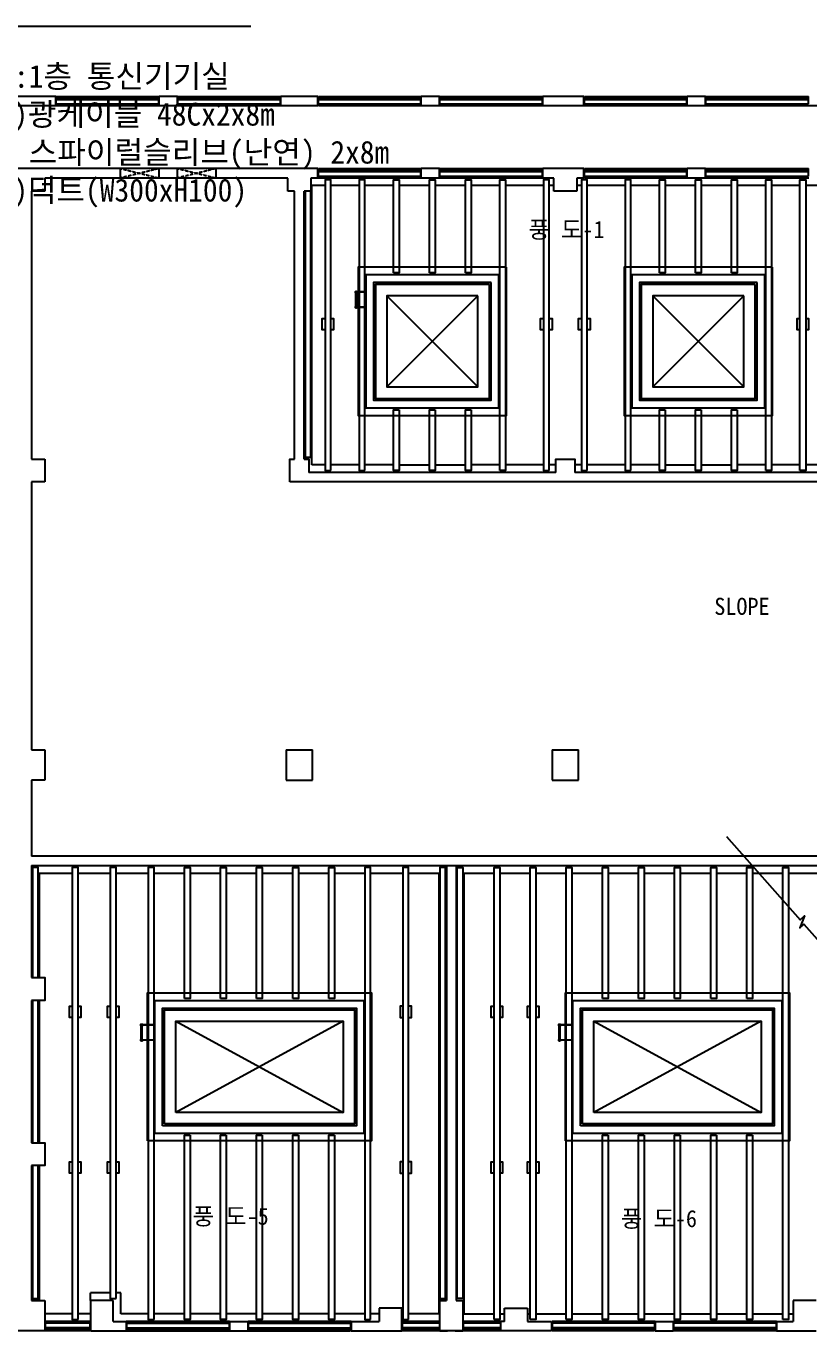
# Model space of a CAD drawing. Header units: millimetres. Extents: x 441907 to 561307, y -193154 to -97320.
# Drawn here: x 478113 to 498714, y -175308 to -140958 of the extents above; entities that cross this region are included whole.
import ezdxf
from ezdxf.enums import TextEntityAlignment as Align

# ---------------------------------------------------------------- set-up
doc = ezdxf.new("R2010")
doc.units = ezdxf.units.MM
doc.linetypes.add('HID', pattern=[2.3, 1.5, -0.8])
for name, color, linetype in [('TZ-BASE', 253, 'Continuous'), ('TZ-LEAL', 1, 'Continuous'), ('TZ-TEX2', 3, 'Continuous')]:
    doc.layers.add(name, color=color, linetype=linetype)
doc.styles.get("Standard").update_dxf_attribs({"font": 'GulimChe.ttf'})
doc.dimstyles.new('D150', dxfattribs={"dimscale": 150, "dimtxt": 3, "dimasz": 2.5, "dimexe": 0.5, "dimexo": 0.5, "dimgap": 0.5, "dimtad": 1, "dimdec": 0, "dimzin": 1, "dimdsep": 46, "dimlunit": 6, "dimtxsty": 'Standard', "dimcen": 1, "dimclrd": 1, "dimclre": 1, "dimclrt": 3, "dimadec": 0, "dimazin": 0, "dimtfac": 1, "dimtdec": 0, "dimtix": 1, "dimtmove": 2, "dimatfit": 3, "dimfxl": 0, "dimtvp": 2, "dimlwd": -1, "dimlwe": -1, "dimarcsym": 0})

msp = doc.modelspace()

# ---------------------------------------------------------------- linework, layer by layer
at = {"layer": 'TZ-BASE'}
for p, q in [((478894.2, -142808.2), (475004.2, -142808.2)), ((478894.2, -143058.2), (478894.2, -142808.2)), ((478904.2, -142808.2, 0.3), (481604.2, -142808.2, 0.3)), ((478904.2, -143008.2, 0.3), (478904.2, -142808.2, 0.3)), ((478904.2, -142888.2, 0.3), (481604.2, -142888.2, 0.3)), ((478954.2, -142888.2, 0.3), (478954.2, -142808.2, 0.3)), ((478954.2, -142826.2, 0.3), (481554.2, -142826.2, 0.3)), ((478954.2, -142831.2, 0.3), (481554.2, -142831.2, 0.3)), ((478954.2, -142869.2, 0.3), (481554.2, -142869.2, 0.3)), ((481554.2, -142888.2, 0.3), (481554.2, -142808.2, 0.3)), ((481604.2, -143008.2, 0.3), (481604.2, -142808.2, 0.3)), ((482094.2, -142808.2), (481614.2, -142808.2)), ((481614.2, -143058.2), (481614.2, -142808.2)), ((482094.2, -143058.2), (482094.2, -142808.2)), ((482104.2, -142808.2, 0.3), (484804.2, -142808.2, 0.3)), ((482104.2, -143008.2, 0.3), (482104.2, -142808.2, 0.3)), ((482104.2, -142888.2, 0.3), (484804.2, -142888.2, 0.3)), ((482154.2, -142888.2, 0.3), (482154.2, -142808.2, 0.3)), ((482154.2, -142826.2, 0.3), (484754.2, -142826.2, 0.3)), ((482154.2, -142831.2, 0.3), (484754.2, -142831.2, 0.3)), ((482154.2, -142869.2, 0.3), (484754.2, -142869.2, 0.3)), ((484754.2, -142888.2, 0.3), (484754.2, -142808.2, 0.3)), ((484804.2, -143008.2, 0.3), (484804.2, -142808.2, 0.3)), ((485794.2, -142808.2), (484814.2, -142808.2)), ((484814.2, -143058.2), (484814.2, -142808.2)), ((485794.2, -143058.2), (485794.2, -142808.2)), ((485804.2, -142808.2, 0.3), (488504.2, -142808.2, 0.3)), ((485804.2, -143008.2, 0.3), (485804.2, -142808.2, 0.3)), ((485804.2, -142888.2, 0.3), (488504.2, -142888.2, 0.3)), ((485854.2, -142888.2, 0.3), (485854.2, -142808.2, 0.3)), ((485854.2, -142826.2, 0.3), (488454.2, -142826.2, 0.3)), ((485854.2, -142831.2, 0.3), (488454.2, -142831.2, 0.3)), ((485854.2, -142869.2, 0.3), (488454.2, -142869.2, 0.3)), ((488454.2, -142888.2, 0.3), (488454.2, -142808.2, 0.3)), ((488504.2, -143008.2, 0.3), (488504.2, -142808.2, 0.3)), ((488994.2, -142808.2), (488514.2, -142808.2)), ((488514.2, -143058.2), (488514.2, -142808.2)), ((488994.2, -143058.2), (488994.2, -142808.2)), ((489004.2, -142808.2, 0.3), (491704.2, -142808.2, 0.3)), ((489004.2, -143008.2, 0.3), (489004.2, -142808.2, 0.3)), ((489004.2, -142888.2, 0.3), (491704.2, -142888.2, 0.3)), ((489054.2, -142888.2, 0.3), (489054.2, -142808.2, 0.3)), ((489054.2, -142826.2, 0.3), (491654.2, -142826.2, 0.3)), ((489054.2, -142831.2, 0.3), (491654.2, -142831.2, 0.3)), ((489054.2, -142869.2, 0.3), (491654.2, -142869.2, 0.3)), ((491654.2, -142888.2, 0.3), (491654.2, -142808.2, 0.3)), ((491704.2, -143008.2, 0.3), (491704.2, -142808.2, 0.3)), ((492794.2, -142808.2), (491714.2, -142808.2)), ((491714.2, -143058.2), (491714.2, -142808.2)), ((492794.2, -142808.2), (492004.2, -142808.2)), ((492794.2, -143058.2), (492794.2, -142808.2)), ((492804.2, -142808.2, 0.3), (495504.2, -142808.2, 0.3)), ((492804.2, -143008.2, 0.3), (492804.2, -142808.2, 0.3)), ((492804.2, -142888.2, 0.3), (495504.2, -142888.2, 0.3)), ((492854.2, -142888.2, 0.3), (492854.2, -142808.2, 0.3)), ((492854.2, -142826.2, 0.3), (495454.2, -142826.2, 0.3)), ((492854.2, -142831.2, 0.3), (495454.2, -142831.2, 0.3)), ((492854.2, -142869.2, 0.3), (495454.2, -142869.2, 0.3)), ((495454.2, -142888.2, 0.3), (495454.2, -142808.2, 0.3)), ((495504.2, -143008.2, 0.3), (495504.2, -142808.2, 0.3)), ((495994.2, -142808.2), (495514.2, -142808.2)), ((495514.2, -143058.2), (495514.2, -142808.2)), ((495994.2, -143058.2), (495994.2, -142808.2)), ((496004.2, -142808.2, 0.3), (498704.2, -142808.2, 0.3)), ((496004.2, -143008.2, 0.3), (496004.2, -142808.2, 0.3)), ((496004.2, -142888.2, 0.3), (498704.2, -142888.2, 0.3)), ((496054.2, -142888.2, 0.3), (496054.2, -142808.2, 0.3)), ((496054.2, -142826.2, 0.3), (498654.2, -142826.2, 0.3)), ((496054.2, -142831.2, 0.3), (498654.2, -142831.2, 0.3)), ((496054.2, -142869.2, 0.3), (498654.2, -142869.2, 0.3)), ((498654.2, -142888.2, 0.3), (498654.2, -142808.2, 0.3)), ((498704.2, -143008.2, 0.3), (498704.2, -142808.2, 0.3)), ((478894.2, -143058.2), (475254.2, -143058.2)), ((481614.2, -143058.2), (478894.2, -143058.2)), ((478904.2, -143008.2, 0.3), (481604.2, -143008.2, 0.3)), ((482094.2, -143058.2), (481614.2, -143058.2)), ((484814.2, -143058.2), (482094.2, -143058.2)), ((482104.2, -143008.2, 0.3), (484804.2, -143008.2, 0.3)), ((485304.2, -143058.2), (484814.2, -143058.2)), ((485794.2, -143058.2), (485304.2, -143058.2)), ((485804.2, -143008.2, 0.3), (488504.2, -143008.2, 0.3)), ((488514.2, -143058.2), (485804.2, -143058.2, 0.3)), ((488994.2, -143058.2), (488514.2, -143058.2)), ((491714.2, -143058.2), (488994.2, -143058.2)), ((489004.2, -143008.2, 0.3), (491704.2, -143008.2, 0.3)), ((492794.2, -143058.2), (491714.2, -143058.2)), ((495514.2, -143058.2), (492794.2, -143058.2)), ((492804.2, -143008.2, 0.3), (495504.2, -143008.2, 0.3)), ((495994.2, -143058.2), (495514.2, -143058.2)), ((498714.2, -143058.2), (495994.2, -143058.2)), ((496004.2, -143008.2, 0.3), (498704.2, -143008.2, 0.3)), ((499304.2, -143058.2), (498714.2, -143058.2)), ((478304.2, -144708.2), (475254.2, -144708.2)), ((480594.2, -144708.2), (478304.2, -144708.2)), ((480594.2, -144958.2), (480594.2, -144708.2)), ((480594.2, -144958.2), (480594.2, -144708.2)), ((481614.2, -144708.2), (480594.2, -144708.2)), ((482094.2, -144708.2), (481614.2, -144708.2)), ((481614.2, -144958.2), (481614.2, -144708.2)), ((482094.2, -144708.2), (481614.2, -144708.2)), ((481614.2, -144958.2), (481614.2, -144708.2)), ((482094.2, -144958.2), (482094.2, -144708.2)), ((482094.2, -144958.2), (482094.2, -144708.2)), ((483114.2, -144708.2), (482094.2, -144708.2)), ((485304.2, -144708.2), (483114.2, -144708.2)), ((483114.2, -144958.2), (483114.2, -144708.2)), ((483114.2, -144958.2), (483114.2, -144708.2)), ((485794.2, -144708.2), (485304.2, -144708.2)), ((485794.2, -144958.2), (485794.2, -144708.2)), ((485804.2, -144708.2, 0.3), (488504.2, -144708.2, 0.3)), ((485804.2, -144908.2, 0.3), (485804.2, -144708.2, 0.3)), ((485804.2, -144788.2, 0.3), (488504.2, -144788.2, 0.3)), ((485804.2, -144908.2, 0.3), (488504.2, -144908.2, 0.3)), ((485854.2, -144788.2, 0.3), (485854.2, -144708.2, 0.3)), ((485854.2, -144726.2, 0.3), (488454.2, -144726.2, 0.3)), ((485854.2, -144731.2, 0.3), (488454.2, -144731.2, 0.3)), ((485854.2, -144769.2, 0.3), (488454.2, -144769.2, 0.3)), ((488454.2, -144788.2, 0.3), (488454.2, -144708.2, 0.3)), ((488504.2, -144908.2, 0.3), (488504.2, -144708.2, 0.3)), ((488994.2, -144708.2), (488514.2, -144708.2)), ((488514.2, -144958.2), (488514.2, -144708.2)), ((488994.2, -144958.2), (488994.2, -144708.2)), ((489004.2, -144708.2, 0.3), (491704.2, -144708.2, 0.3)), ((489004.2, -144908.2, 0.3), (489004.2, -144708.2, 0.3)), ((489004.2, -144788.2, 0.3), (491704.2, -144788.2, 0.3)), ((489004.2, -144908.2, 0.3), (491704.2, -144908.2, 0.3)), ((489054.2, -144788.2, 0.3), (489054.2, -144708.2, 0.3)), ((489054.2, -144726.2, 0.3), (491654.2, -144726.2, 0.3)), ((489054.2, -144731.2, 0.3), (491654.2, -144731.2, 0.3)), ((489054.2, -144769.2, 0.3), (491654.2, -144769.2, 0.3)), ((491654.2, -144788.2, 0.3), (491654.2, -144708.2, 0.3)), ((491704.2, -144908.2, 0.3), (491704.2, -144708.2, 0.3)), ((491714.2, -144958.2), (491714.2, -144708.2)), ((492794.2, -144708.2), (491714.2, -144708.2)), ((492794.2, -144958.2), (492794.2, -144708.2)), ((492804.2, -144708.2, 0.3), (495504.2, -144708.2, 0.3)), ((492804.2, -144908.2, 0.3), (492804.2, -144708.2, 0.3)), ((492804.2, -144788.2, 0.3), (495504.2, -144788.2, 0.3)), ((492804.2, -144908.2, 0.3), (495504.2, -144908.2, 0.3)), ((492854.2, -144788.2, 0.3), (492854.2, -144708.2, 0.3)), ((492854.2, -144726.2, 0.3), (495454.2, -144726.2, 0.3)), ((492854.2, -144731.2, 0.3), (495454.2, -144731.2, 0.3)), ((492854.2, -144769.2, 0.3), (495454.2, -144769.2, 0.3)), ((495454.2, -144788.2, 0.3), (495454.2, -144708.2, 0.3)), ((495504.2, -144908.2, 0.3), (495504.2, -144708.2, 0.3)), ((495994.2, -144708.2), (495514.2, -144708.2)), ((495514.2, -144958.2), (495514.2, -144708.2)), ((495994.2, -144958.2), (495994.2, -144708.2)), ((496004.2, -144708.2, 0.3), (498704.2, -144708.2, 0.3)), ((496004.2, -144908.2, 0.3), (496004.2, -144708.2, 0.3)), ((496004.2, -144788.2, 0.3), (498704.2, -144788.2, 0.3)), ((496004.2, -144908.2, 0.3), (498704.2, -144908.2, 0.3)), ((496054.2, -144788.2, 0.3), (496054.2, -144708.2, 0.3)), ((496054.2, -144726.2, 0.3), (498654.2, -144726.2, 0.3)), ((496054.2, -144731.2, 0.3), (498654.2, -144731.2, 0.3)), ((496054.2, -144769.2, 0.3), (498654.2, -144769.2, 0.3)), ((498654.2, -144788.2, 0.3), (498654.2, -144708.2, 0.3)), ((498704.2, -144908.2, 0.3), (498704.2, -144708.2, 0.3)), ((480594.2, -144958.2), (478604.2, -144958.2)), ((478604.2, -144958.2), (478604.2, -145308.2)), ((481614.2, -144958.2), (480594.2, -144958.2)), ((482094.2, -144958.2), (481614.2, -144958.2)), ((482094.2, -144958.2), (481614.2, -144958.2)), ((483114.2, -144958.2), (482094.2, -144958.2)), ((485004.2, -144958.2), (483114.2, -144958.2)), ((485004.2, -145308.2), (485004.2, -144958.2)), ((485794.2, -144958.2), (485604.2, -144958.2)), ((485604.2, -144958.2), (485604.2, -145308.2)), ((485979.2, -145158.2), (485629.2, -145158.2)), ((485629.2, -152508.2), (485629.2, -145158.2)), ((488514.2, -144958.2), (485794.2, -144958.2)), ((486879.2, -145158.2), (486129.2, -145158.2)), ((487779.2, -145158.2), (487029.2, -145158.2)), ((488729.2, -145158.2), (487929.2, -145158.2)), ((488994.2, -144958.2), (488514.2, -144958.2)), ((489679.2, -145158.2), (488879.2, -145158.2)), ((491714.2, -144958.2), (488994.2, -144958.2)), ((490579.2, -145158.2), (489829.2, -145158.2)), ((491729.2, -145158.2), (490729.2, -145158.2)), ((492004.2, -144958.2), (491714.2, -144958.2)), ((492004.2, -145158.2), (491879.2, -145158.2)), ((492004.2, -145308.2), (492004.2, -144958.2)), ((492794.2, -144958.2), (492604.2, -144958.2)), ((492604.2, -144958.2), (492604.2, -145308.2)), ((492729.2, -145158.2), (492604.2, -145158.2)), ((495514.2, -144958.2), (492804.2, -144958.2, 0.3)), ((493879.2, -145158.2), (492879.2, -145158.2)), ((494779.2, -145158.2), (494029.2, -145158.2)), ((495729.2, -145158.2), (494929.2, -145158.2)), ((495994.2, -144958.2), (495514.2, -144958.2)), ((496679.2, -145158.2), (495879.2, -145158.2)), ((498714.2, -144958.2), (495994.2, -144958.2)), ((497579.2, -145158.2), (496829.2, -145158.2)), ((498479.2, -145158.2), (497729.2, -145158.2)), ((498979.2, -145158.2), (498629.2, -145158.2)), ((478254.2, -145308.2), (478254.2, -152358.2)), ((478604.2, -145308.2), (478254.2, -145308.2)), ((485179.2, -145308.2), (485004.2, -145308.2)), ((485179.2, -152358.2), (485179.2, -145308.2)), ((485429.2, -152358.2), (485429.2, -145308.2)), ((485604.2, -145308.2), (485429.2, -145308.2)), ((492604.2, -145308.2), (492004.2, -145308.2)), ((486790.7, -148339.5), (486790.7, -147982.8)), ((486815.7, -148339.5), (486815.7, -147982.8)), ((487053.2, -147958.2), (486828, -147958.2)), ((487053.2, -147964.2), (486828, -147964.2)), ((487053.2, -148358.2), (486828, -148358.2)), ((487053.2, -148364.2), (486828, -148364.2)), ((487604.2, -150458.2), (490004.2, -148058.2)), ((490004.2, -150458.2), (487604.2, -148058.2)), ((494604.2, -150458.2), (497004.2, -148058.2)), ((497004.2, -150458.2), (494604.2, -148058.2)), ((478254.2, -152358.2), (478604.2, -152358.2)), ((478604.2, -152358.2), (478604.2, -152958.2)), ((485979.2, -152508.2), (485629.2, -152508.2)), ((486879.2, -152508.2), (486129.2, -152508.2)), ((487779.2, -152508.2), (487029.2, -152508.2)), ((487929.2, -152508.2), (488729.2, -152508.2)), ((488879.2, -152508.2), (489679.2, -152508.2)), ((490579.2, -152508.2), (489829.2, -152508.2)), ((491729.2, -152508.2), (490729.2, -152508.2)), ((492054.2, -152508.2), (491879.2, -152508.2)), ((492729.2, -152508.2), (492554.2, -152508.2)), ((493879.2, -152508.2), (492879.2, -152508.2)), ((494779.2, -152508.2), (494029.2, -152508.2)), ((494929.2, -152508.2), (495729.2, -152508.2)), ((495879.2, -152508.2), (496679.2, -152508.2)), ((497579.2, -152508.2), (496829.2, -152508.2)), ((498479.2, -152508.2), (497729.2, -152508.2)), ((498979.2, -152508.2), (498629.2, -152508.2)), ((492054.2, -152708.2), (485554.2, -152708.2)), ((499054.2, -152708.2), (492554.2, -152708.2)), ((478254.2, -152958.2), (478254.2, -160008.2)), ((478604.2, -152958.2), (478254.2, -152958.2)), ((534354.2, -152958.2), (485054.2, -152958.2)), ((478254.2, -160008.2), (478604.2, -160008.2)), ((478604.2, -160008.2), (478604.2, -160808.2)), ((484954.2, -160008.2), (484954.2, -160808.2)), ((484954.2, -160008.2), (485654.2, -160008.2)), ((485654.2, -160808.2), (485654.2, -160008.2)), ((491954.2, -160008.2), (491954.2, -160808.2)), ((491954.2, -160008.2), (492654.2, -160008.2)), ((492654.2, -160808.2), (492654.2, -160008.2)), ((478254.2, -160808.2), (478254.2, -162808.2)), ((478604.2, -160808.2), (478254.2, -160808.2)), ((484954.2, -160808.2), (485654.2, -160808.2)), ((491954.2, -160808.2), (492654.2, -160808.2)), ((500004.2, -162808.2), (478254.2, -162808.2)), ((478254.2, -163058.2), (500004.2, -163058.2)), ((478254.2, -163058.2), (478254.2, -166008.2)), ((489179.2, -163058.2), (489179.2, -174508.2)), ((489429.2, -163058.2), (489429.2, -174508.2)), ((478454.2, -163258.2), (479329.2, -163258.2)), ((478454.2, -163258.2), (478454.2, -166008.2)), ((479479.2, -163258.2), (480329.2, -163258.2)), ((480479.2, -163258.2), (481329.2, -163258.2)), ((481479.2, -163258.2), (482279.2, -163258.2)), ((482429.2, -163258.2), (483229.2, -163258.2)), ((483379.2, -163258.2), (484179.2, -163258.2)), ((484329.2, -163258.2), (485129.2, -163258.2)), ((485279.2, -163258.2), (486079.2, -163258.2)), ((486229.2, -163258.2), (487029.2, -163258.2)), ((487179.2, -163258.2), (488029.2, -163258.2)), ((488179.2, -163258.2), (488979.2, -163258.2)), ((488979.2, -163258.2), (488979.2, -174858.2)), ((489629.2, -163258.2), (490429.2, -163258.2)), ((489629.2, -163258.2), (489629.2, -174858.2)), ((490579.2, -163258.2), (491379.2, -163258.2)), ((491529.2, -163258.2), (492329.2, -163258.2)), ((492479.2, -163258.2), (493279.2, -163258.2)), ((493429.2, -163258.2), (494229.2, -163258.2)), ((494379.2, -163258.2), (495179.2, -163258.2)), ((495329.2, -163258.2), (496129.2, -163258.2)), ((496279.2, -163258.2), (497079.2, -163258.2)), ((497229.2, -163258.2), (498029.2, -163258.2)), ((498179.2, -163258.2), (498929.2, -163258.2)), ((478254.2, -166608.2), (478254.2, -170358.2)), ((478429.2, -166608.2), (478279.2, -166608.2)), ((478454.2, -166608.2), (478454.2, -170358.2)), ((481141.7, -167633.5), (481141.7, -167276.8)), ((481166.7, -167633.5), (481166.7, -167276.8)), ((481304.2, -167252.2), (481179, -167252.2)), ((481304.2, -167258.2), (481179, -167258.2)), ((481504.2, -167252.2), (481304.2, -167252.2)), ((481504.2, -167258.2), (481304.2, -167258.2)), ((482054.2, -167158.2), (486454.2, -169558.2)), ((486454.2, -167158.2), (482054.2, -169558.2)), ((492141.7, -167633.5), (492141.7, -167276.8)), ((492166.7, -167633.5), (492166.7, -167276.8)), ((492304.2, -167252.2), (492179, -167252.2)), ((492304.2, -167258.2), (492179, -167258.2)), ((492504.2, -167252.2), (492304.2, -167252.2)), ((492504.2, -167258.2), (492304.2, -167258.2)), ((493054.2, -167158.2), (497454.2, -169558.2)), ((497454.2, -167158.2), (493054.2, -169558.2)), ((481304.2, -167652.2), (481179, -167652.2)), ((481304.2, -167658.2), (481179, -167658.2)), ((481504.2, -167652.2), (481304.2, -167652.2)), ((481504.2, -167658.2), (481304.2, -167658.2)), ((492304.2, -167652.2), (492179, -167652.2)), ((492304.2, -167658.2), (492179, -167658.2)), ((492504.2, -167652.2), (492304.2, -167652.2)), ((492504.2, -167658.2), (492304.2, -167658.2)), ((478254.2, -170958.2), (478254.2, -174508.2)), ((478454.2, -170958.2), (478454.2, -174508.2)), ((480329.2, -174308.2), (479804.2, -174308.2)), ((479804.2, -174508.2), (479804.2, -174308.2)), ((480604.2, -174308.2), (480479.2, -174308.2)), ((480604.2, -174858.2), (480604.2, -174308.2)), ((478254.2, -174508.2), (478604.2, -174508.2)), ((478604.2, -174508.2), (478604.2, -175308.2)), ((480404.2, -174508.2), (479804.2, -174508.2)), ((479804.2, -174508.2), (479804.2, -175308.2)), ((480404.2, -175058.2), (480404.2, -174508.2)), ((488004.2, -174708.2), (487404.2, -174708.2)), ((487404.2, -174708.2), (487404.2, -175058.2)), ((488004.2, -175308.2), (488004.2, -174708.2)), ((489004.2, -175308.2), (489004.2, -174508.2)), ((489004.2, -174508.2), (489179.2, -174508.2)), ((489429.2, -174508.2), (489604.2, -174508.2)), ((489604.2, -174508.2), (489604.2, -175308.2)), ((490704.2, -175058.2), (490704.2, -174708.2)), ((490704.2, -174708.2), (491304.2, -174708.2)), ((491304.2, -174708.2), (491304.2, -175058.2)), ((498904.2, -174508.2), (498304.2, -174508.2)), ((498304.2, -174508.2), (498304.2, -175058.2)), ((479329.2, -174858.2), (478604.2, -174858.2)), ((479804.2, -175058.2), (478614.2, -175058.2)), ((479794.2, -175108.2), (478614.2, -175108.2)), ((478614.2, -175108.2), (478614.2, -175308.2)), ((479804.2, -174858.2), (479479.2, -174858.2)), ((479794.2, -175108.2), (479794.2, -175308.2)), ((479804.2, -175058.2), (479804.2, -175308.2)), ((480404.2, -175058.2), (480744.2, -175058.2)), ((481329.2, -174858.2), (480604.2, -174858.2)), ((480744.2, -175058.2), (480744.2, -175308.2)), ((483464.2, -175058.2), (480744.2, -175058.2)), ((480754.2, -175108.2, 0.3), (483454.2, -175108.2, 0.3)), ((480754.2, -175108.2, 0.3), (480754.2, -175308.2, 0.3)), ((482279.2, -174858.2), (481479.2, -174858.2)), ((483229.2, -174858.2), (482429.2, -174858.2)), ((484179.2, -174858.2), (483379.2, -174858.2)), ((483454.2, -175108.2, 0.3), (483454.2, -175308.2, 0.3)), ((483464.2, -175058.2), (483944.2, -175058.2)), ((483464.2, -175058.2), (483464.2, -175308.2)), ((483944.2, -175058.2), (483944.2, -175308.2)), ((486664.2, -175058.2), (483954.2, -175058.2, 0.3)), ((483954.2, -175108.2, 0.3), (486654.2, -175108.2, 0.3)), ((483954.2, -175108.2, 0.3), (483954.2, -175308.2, 0.3)), ((485129.2, -174858.2), (484329.2, -174858.2)), ((486079.2, -174858.2), (485279.2, -174858.2)), ((487029.2, -174858.2), (486229.2, -174858.2)), ((486654.2, -175108.2, 0.3), (486654.2, -175308.2, 0.3)), ((486664.2, -175058.2), (487404.2, -175058.2)), ((486664.2, -175058.2), (486664.2, -175308.2)), ((487404.2, -174858.2), (487179.2, -174858.2)), ((488029.2, -174858.2), (488004.2, -174858.2)), ((488994.2, -175058.2), (488014.2, -175058.2)), ((488014.2, -175058.2), (488014.2, -175308.2)), ((488994.2, -175108.2), (488014.2, -175108.2)), ((488979.2, -174858.2), (488179.2, -174858.2)), ((488994.2, -175058.2), (488994.2, -175308.2)), ((489614.2, -175058.2), (489614.2, -175308.2)), ((490594.2, -175058.2), (489614.2, -175058.2)), ((490594.2, -175108.2), (489614.2, -175108.2)), ((489629.2, -174858.2), (490429.2, -174858.2)), ((490579.2, -174858.2), (490704.2, -174858.2)), ((490594.2, -175058.2), (490594.2, -175308.2)), ((490604.2, -175308.2), (490604.2, -175058.2)), ((490704.2, -175058.2), (490604.2, -175058.2)), ((491304.2, -174858.2), (491379.2, -174858.2)), ((491304.2, -175058.2), (491944.2, -175058.2)), ((491529.2, -174858.2), (492329.2, -174858.2)), ((491944.2, -175058.2), (491944.2, -175308.2)), ((494664.2, -175058.2), (491954.2, -175058.2, 0.3)), ((494654.2, -175108.2, 0.3), (491954.2, -175108.2, 0.3)), ((491954.2, -175108.2, 0.3), (491954.2, -175308.2, 0.3)), ((492479.2, -174858.2), (493279.2, -174858.2)), ((493429.2, -174858.2), (494229.2, -174858.2)), ((494379.2, -174858.2), (495179.2, -174858.2)), ((494654.2, -175108.2, 0.3), (494654.2, -175308.2, 0.3)), ((494664.2, -175058.2), (495144.2, -175058.2)), ((494664.2, -175058.2), (494664.2, -175308.2)), ((495144.2, -175058.2), (495144.2, -175308.2)), ((497864.2, -175058.2), (495144.2, -175058.2)), ((497854.2, -175108.2, 0.3), (495154.2, -175108.2, 0.3)), ((495154.2, -175108.2, 0.3), (495154.2, -175308.2, 0.3)), ((495329.2, -174858.2), (496129.2, -174858.2)), ((496279.2, -174858.2), (497079.2, -174858.2)), ((497229.2, -174858.2), (498029.2, -174858.2)), ((497854.2, -175108.2, 0.3), (497854.2, -175308.2, 0.3)), ((497864.2, -175058.2), (498304.2, -175058.2)), ((497864.2, -175058.2), (497864.2, -175308.2)), ((498179.2, -174858.2), (498304.2, -174858.2)), ((478604.2, -175308.2), (477424.2, -175308.2)), ((479794.2, -175228.2), (478614.2, -175228.2)), ((479794.2, -175308.2), (478614.2, -175308.2)), ((478664.2, -175228.2), (478664.2, -175308.2)), ((479744.2, -175247.2), (478664.2, -175247.2)), ((479744.2, -175285.2), (478664.2, -175285.2)), ((479744.2, -175290.2), (478664.2, -175290.2)), ((479744.2, -175228.2), (479744.2, -175308.2)), ((479804.2, -175308.2), (480744.2, -175308.2)), ((480754.2, -175228.2, 0.3), (483454.2, -175228.2, 0.3)), ((480754.2, -175308.2, 0.3), (483454.2, -175308.2, 0.3)), ((480804.2, -175228.2, 0.3), (480804.2, -175308.2, 0.3)), ((480804.2, -175247.2, 0.3), (483404.2, -175247.2, 0.3)), ((480804.2, -175285.2, 0.3), (483404.2, -175285.2, 0.3)), ((480804.2, -175290.2, 0.3), (483404.2, -175290.2, 0.3)), ((483404.2, -175228.2, 0.3), (483404.2, -175308.2, 0.3)), ((483464.2, -175308.2), (483944.2, -175308.2)), ((483954.2, -175228.2, 0.3), (486654.2, -175228.2, 0.3)), ((483954.2, -175308.2, 0.3), (486654.2, -175308.2, 0.3)), ((484004.2, -175228.2, 0.3), (484004.2, -175308.2, 0.3)), ((484004.2, -175247.2, 0.3), (486604.2, -175247.2, 0.3)), ((484004.2, -175285.2, 0.3), (486604.2, -175285.2, 0.3)), ((484004.2, -175290.2, 0.3), (486604.2, -175290.2, 0.3)), ((486604.2, -175228.2, 0.3), (486604.2, -175308.2, 0.3)), ((486664.2, -175308.2), (488004.2, -175308.2)), ((488994.2, -175228.2), (488014.2, -175228.2)), ((488994.2, -175308.2), (488014.2, -175308.2)), ((488064.2, -175228.2), (488064.2, -175308.2)), ((488944.2, -175247.2), (488064.2, -175247.2)), ((488944.2, -175285.2), (488064.2, -175285.2)), ((488944.2, -175290.2), (488064.2, -175290.2)), ((488944.2, -175228.2), (488944.2, -175308.2)), ((489004.2, -175308.2), (489204.2, -175308.2)), ((489304.2, -175308.2), (489004.2, -175308.2)), ((489604.2, -175308.2), (489304.2, -175308.2)), ((489404.2, -175308.2), (489604.2, -175308.2)), ((490594.2, -175228.2), (489614.2, -175228.2)), ((490594.2, -175308.2), (489614.2, -175308.2)), ((489664.2, -175228.2), (489664.2, -175308.2)), ((490544.2, -175247.2), (489664.2, -175247.2)), ((490544.2, -175285.2), (489664.2, -175285.2)), ((490544.2, -175290.2), (489664.2, -175290.2)), ((490544.2, -175228.2), (490544.2, -175308.2)), ((491944.2, -175308.2), (490604.2, -175308.2)), ((494654.2, -175228.2, 0.3), (491954.2, -175228.2, 0.3)), ((494654.2, -175308.2, 0.3), (491954.2, -175308.2, 0.3)), ((492004.2, -175228.2, 0.3), (492004.2, -175308.2, 0.3)), ((494604.2, -175247.2, 0.3), (492004.2, -175247.2, 0.3)), ((494604.2, -175285.2, 0.3), (492004.2, -175285.2, 0.3)), ((494604.2, -175290.2, 0.3), (492004.2, -175290.2, 0.3)), ((494604.2, -175228.2, 0.3), (494604.2, -175308.2, 0.3)), ((494664.2, -175308.2), (495144.2, -175308.2)), ((497854.2, -175228.2, 0.3), (495154.2, -175228.2, 0.3)), ((497854.2, -175308.2, 0.3), (495154.2, -175308.2, 0.3)), ((495204.2, -175228.2, 0.3), (495204.2, -175308.2, 0.3)), ((497804.2, -175247.2, 0.3), (495204.2, -175247.2, 0.3)), ((497804.2, -175285.2, 0.3), (495204.2, -175285.2, 0.3)), ((497804.2, -175290.2, 0.3), (495204.2, -175290.2, 0.3)), ((497804.2, -175228.2, 0.3), (497804.2, -175308.2, 0.3)), ((497864.2, -175308.2), (498904.2, -175308.2))]:
    msp.add_line(p, q, dxfattribs=at)
at = {"layer": 'TZ-BASE', "linetype": 'HID'}
for p, q in [((481614.2, -144708.2), (480594.2, -144958.2)), ((480594.2, -144708.2), (481614.2, -144958.2)), ((483114.2, -144708.2), (482094.2, -144958.2)), ((482094.2, -144708.2), (483114.2, -144958.2))]:
    msp.add_line(p, q, dxfattribs=at)
at = {"layer": 'TZ-BASE'}
for points in [[(486129.2, -152658.2), (486129.2, -145008.2), (485979.2, -145008.2), (485979.2, -152658.2), (486129.2, -152658.2)], [(487029.2, -152658.2), (487029.2, -145008.2), (486879.2, -145008.2), (486879.2, -152658.2), (487029.2, -152658.2)], [(490579.2, -152658.2), (490579.2, -145008.2), (490729.2, -145008.2), (490729.2, -152658.2), (490579.2, -152658.2)], [(491879.2, -152658.2), (491879.2, -145008.2), (491729.2, -145008.2), (491729.2, -152658.2), (491879.2, -152658.2)], [(492879.2, -152658.2), (492879.2, -145008.2), (492729.2, -145008.2), (492729.2, -152658.2), (492879.2, -152658.2)], [(494029.2, -152658.2), (494029.2, -145008.2), (493879.2, -145008.2), (493879.2, -152658.2), (494029.2, -152658.2)], [(497579.2, -152658.2), (497579.2, -145008.2), (497729.2, -145008.2), (497729.2, -152658.2), (497579.2, -152658.2)], [(498479.2, -152658.2), (498479.2, -145008.2), (498629.2, -145008.2), (498629.2, -152658.2), (498479.2, -152658.2)], [(485604.2, -152308.2), (485604.2, -145308.2), (485454.2, -145308.2), (485454.2, -152308.2), (485604.2, -152308.2)], [(490754.2, -147308.2), (486854.2, -147308.2), (486854.2, -151208.2), (490754.2, -151208.2)], [(497754.2, -147308.2), (493854.2, -147308.2), (493854.2, -151208.2), (497754.2, -151208.2)], [(490554.2, -147508.2), (487054.2, -147508.2), (487054.2, -151008.2), (490554.2, -151008.2)], [(497554.2, -147508.2), (494054.2, -147508.2), (494054.2, -151008.2), (497554.2, -151008.2)], [(490354.2, -147708.2), (487254.2, -147708.2), (487254.2, -150808.2), (490354.2, -150808.2)], [(490304.2, -147758.2), (487304.2, -147758.2), (487304.2, -150758.2), (490304.2, -150758.2)], [(497354.2, -147708.2), (494254.2, -147708.2), (494254.2, -150808.2), (497354.2, -150808.2)], [(497304.2, -147758.2), (494304.2, -147758.2), (494304.2, -150758.2), (497304.2, -150758.2)], [(490004.2, -148058.2), (487604.2, -148058.2), (487604.2, -150458.2), (490004.2, -150458.2)], [(497004.2, -148058.2), (494604.2, -148058.2), (494604.2, -150458.2), (497004.2, -150458.2)], [(479479.2, -175008.2), (479479.2, -163108.2), (479329.2, -163108.2), (479329.2, -175008.2), (479479.2, -175008.2)], [(480479.2, -174458.2), (480479.2, -163108.2), (480329.2, -163108.2), (480329.2, -174458.2), (480479.2, -174458.2)], [(481479.2, -175008.2), (481479.2, -163108.2), (481329.2, -163108.2), (481329.2, -175008.2), (481479.2, -175008.2)], [(487179.2, -175008.2), (487179.2, -163108.2), (487029.2, -163108.2), (487029.2, -175008.2), (487179.2, -175008.2)], [(488179.2, -175008.2), (488179.2, -163108.2), (488029.2, -163108.2), (488029.2, -175008.2), (488179.2, -175008.2)], [(489154.2, -174458.2), (489154.2, -163108.2), (489004.2, -163108.2), (489004.2, -174458.2), (489154.2, -174458.2)], [(489454.2, -174458.2), (489454.2, -163108.2), (489604.2, -163108.2), (489604.2, -174458.2), (489454.2, -174458.2)], [(490429.2, -175008.2), (490429.2, -163108.2), (490579.2, -163108.2), (490579.2, -175008.2), (490429.2, -175008.2)], [(491379.2, -175008.2), (491379.2, -163108.2), (491529.2, -163108.2), (491529.2, -175008.2), (491379.2, -175008.2)], [(492329.2, -175008.2), (492329.2, -163108.2), (492479.2, -163108.2), (492479.2, -175008.2), (492329.2, -175008.2)], [(498029.2, -175008.2), (498029.2, -163108.2), (498179.2, -163108.2), (498179.2, -175008.2), (498029.2, -175008.2)], [(481304.2, -170308.2), (481304.2, -166408.2), (487204.2, -166408.2), (487204.2, -170308.2)], [(492304.2, -170308.2), (492304.2, -166408.2), (498204.2, -166408.2), (498204.2, -170308.2)], [(481504.2, -170108.2), (481504.2, -166608.2), (487004.2, -166608.2), (487004.2, -170108.2)], [(481704.2, -169908.2), (481704.2, -166808.2), (486804.2, -166808.2), (486804.2, -169908.2)], [(481754.2, -169858.2), (481754.2, -166858.2), (486754.2, -166858.2), (486754.2, -169858.2)], [(492504.2, -170108.2), (492504.2, -166608.2), (498004.2, -166608.2), (498004.2, -170108.2)], [(492704.2, -169908.2), (492704.2, -166808.2), (497804.2, -166808.2), (497804.2, -169908.2)], [(492754.2, -169858.2), (492754.2, -166858.2), (497754.2, -166858.2), (497754.2, -169858.2)], [(482054.2, -169558.2), (482054.2, -167158.2), (486454.2, -167158.2), (486454.2, -169558.2)], [(493054.2, -169558.2), (493054.2, -167158.2), (497454.2, -167158.2), (497454.2, -169558.2)]]:
    msp.add_lwpolyline(points, close=True, dxfattribs=at)
for points in [[(487779.2, -147458.2), (487779.2, -145008.2), (487929.2, -145008.2), (487929.2, -147458.2), (487779.2, -147458.2)], [(488729.2, -147458.2), (488729.2, -145008.2), (488879.2, -145008.2), (488879.2, -147458.2), (488729.2, -147458.2)], [(489679.2, -147458.2), (489679.2, -145008.2), (489829.2, -145008.2), (489829.2, -147458.2), (489679.2, -147458.2)], [(494779.2, -147458.2), (494779.2, -145008.2), (494929.2, -145008.2), (494929.2, -147458.2), (494779.2, -147458.2)], [(495729.2, -147458.2), (495729.2, -145008.2), (495879.2, -145008.2), (495879.2, -147458.2), (495729.2, -147458.2)], [(496679.2, -147458.2), (496679.2, -145008.2), (496829.2, -145008.2), (496829.2, -147458.2), (496679.2, -147458.2)], [(485979.2, -148958.2), (485904.2, -148958.2), (485904.2, -148658.2), (485979.2, -148658.2)], [(486129.2, -148658.2), (486204.2, -148658.2), (486204.2, -148958.2), (486129.2, -148958.2)], [(491729.2, -148958.2), (491654.2, -148958.2), (491654.2, -148658.2), (491729.2, -148658.2)], [(491879.2, -148658.2), (491954.2, -148658.2), (491954.2, -148958.2), (491879.2, -148958.2)], [(492729.2, -148958.2), (492654.2, -148958.2), (492654.2, -148658.2), (492729.2, -148658.2)], [(492879.2, -148658.2), (492954.2, -148658.2), (492954.2, -148958.2), (492879.2, -148958.2)], [(498479.2, -148958.2), (498404.2, -148958.2), (498404.2, -148658.2), (498479.2, -148658.2)], [(498629.2, -148658.2), (498704.2, -148658.2), (498704.2, -148958.2), (498629.2, -148958.2)], [(487929.2, -151058.2), (487929.2, -152658.2), (487779.2, -152658.2), (487779.2, -151058.2), (487929.2, -151058.2)], [(488879.2, -151058.2), (488879.2, -152658.2), (488729.2, -152658.2), (488729.2, -151058.2), (488879.2, -151058.2)], [(489829.2, -151058.2), (489829.2, -152658.2), (489679.2, -152658.2), (489679.2, -151058.2), (489829.2, -151058.2)], [(494929.2, -151058.2), (494929.2, -152658.2), (494779.2, -152658.2), (494779.2, -151058.2), (494929.2, -151058.2)], [(495879.2, -151058.2), (495879.2, -152658.2), (495729.2, -152658.2), (495729.2, -151058.2), (495879.2, -151058.2)], [(496829.2, -151058.2), (496829.2, -152658.2), (496679.2, -152658.2), (496679.2, -151058.2), (496829.2, -151058.2)], [(485054.2, -152958.2), (485054.2, -152358.2), (485179.2, -152358.2)], [(485429.2, -152358.2), (485554.2, -152358.2), (485554.2, -152708.2)], [(492054.2, -152708.2), (492054.2, -152358.2), (492554.2, -152358.2), (492554.2, -152708.2)], [(496550, -162291.4), (498485.8, -164484.2), (498598.3, -164384.9), (498472.6, -164695.9), (498585.1, -164596.6), (500520.9, -166789.4)], [(478429.2, -166008.2), (478429.2, -163108.2), (478279.2, -163108.2), (478279.2, -166008.2), (478429.2, -166008.2)], [(482279.2, -166558.2), (482279.2, -163108.2), (482429.2, -163108.2), (482429.2, -166558.2), (482279.2, -166558.2)], [(483229.2, -166558.2), (483229.2, -163108.2), (483379.2, -163108.2), (483379.2, -166558.2), (483229.2, -166558.2)], [(484179.2, -166558.2), (484179.2, -163108.2), (484329.2, -163108.2), (484329.2, -166558.2), (484179.2, -166558.2)], [(485129.2, -166558.2), (485129.2, -163108.2), (485279.2, -163108.2), (485279.2, -166558.2), (485129.2, -166558.2)], [(486079.2, -166558.2), (486079.2, -163108.2), (486229.2, -163108.2), (486229.2, -166558.2), (486079.2, -166558.2)], [(493279.2, -166558.2), (493279.2, -163108.2), (493429.2, -163108.2), (493429.2, -166558.2), (493279.2, -166558.2)], [(494229.2, -166558.2), (494229.2, -163108.2), (494379.2, -163108.2), (494379.2, -166558.2), (494229.2, -166558.2)], [(495179.2, -166558.2), (495179.2, -163108.2), (495329.2, -163108.2), (495329.2, -166558.2), (495179.2, -166558.2)], [(496129.2, -166558.2), (496129.2, -163108.2), (496279.2, -163108.2), (496279.2, -166558.2), (496129.2, -166558.2)], [(497079.2, -166558.2), (497079.2, -163108.2), (497229.2, -163108.2), (497229.2, -166558.2), (497079.2, -166558.2)], [(478254.2, -166008.2), (478604.2, -166008.2), (478604.2, -166608.2), (478254.2, -166608.2)], [(478279.2, -170358.2), (478429.2, -170358.2), (478429.2, -166608.2)], [(478279.2, -166608.2), (478279.2, -170358.2)], [(479329.2, -167058.2), (479254.2, -167058.2), (479254.2, -166758.2), (479329.2, -166758.2)], [(479479.2, -166758.2), (479554.2, -166758.2), (479554.2, -167058.2), (479479.2, -167058.2)], [(480329.2, -167058.2), (480254.2, -167058.2), (480254.2, -166758.2), (480329.2, -166758.2)], [(480479.2, -166758.2), (480554.2, -166758.2), (480554.2, -167058.2), (480479.2, -167058.2)], [(488029.2, -166758.2), (487954.2, -166758.2), (487954.2, -167058.2), (488029.2, -167058.2)], [(488179.2, -167058.2), (488254.2, -167058.2), (488254.2, -166758.2), (488179.2, -166758.2)], [(490429.2, -167058.2), (490354.2, -167058.2), (490354.2, -166758.2), (490429.2, -166758.2)], [(490579.2, -166758.2), (490654.2, -166758.2), (490654.2, -167058.2), (490579.2, -167058.2)], [(491379.2, -167058.2), (491304.2, -167058.2), (491304.2, -166758.2), (491379.2, -166758.2)], [(491529.2, -166758.2), (491604.2, -166758.2), (491604.2, -167058.2), (491529.2, -167058.2)], [(478254.2, -170358.2), (478604.2, -170358.2), (478604.2, -170958.2), (478254.2, -170958.2)], [(482429.2, -170158.2), (482429.2, -175008.2), (482279.2, -175008.2), (482279.2, -170158.2), (482429.2, -170158.2)], [(483379.2, -170158.2), (483379.2, -175008.2), (483229.2, -175008.2), (483229.2, -170158.2), (483379.2, -170158.2)], [(484329.2, -170158.2), (484329.2, -175008.2), (484179.2, -175008.2), (484179.2, -170158.2), (484329.2, -170158.2)], [(485279.2, -170158.2), (485279.2, -175008.2), (485129.2, -175008.2), (485129.2, -170158.2), (485279.2, -170158.2)], [(486229.2, -170158.2), (486229.2, -175008.2), (486079.2, -175008.2), (486079.2, -170158.2), (486229.2, -170158.2)], [(493429.2, -170158.2), (493429.2, -175008.2), (493279.2, -175008.2), (493279.2, -170158.2), (493429.2, -170158.2)], [(494379.2, -170158.2), (494379.2, -175008.2), (494229.2, -175008.2), (494229.2, -170158.2), (494379.2, -170158.2)], [(495329.2, -170158.2), (495329.2, -175008.2), (495179.2, -175008.2), (495179.2, -170158.2), (495329.2, -170158.2)], [(496279.2, -170158.2), (496279.2, -175008.2), (496129.2, -175008.2), (496129.2, -170158.2), (496279.2, -170158.2)], [(497229.2, -170158.2), (497229.2, -175008.2), (497079.2, -175008.2), (497079.2, -170158.2), (497229.2, -170158.2)], [(478279.2, -170958.2), (478279.2, -174458.2), (478429.2, -174458.2), (478429.2, -170958.2), (478279.2, -170958.2)], [(479329.2, -171158.2), (479254.2, -171158.2), (479254.2, -170858.2), (479329.2, -170858.2)], [(479329.2, -171158.2), (479254.2, -171158.2), (479254.2, -170858.2), (479329.2, -170858.2)], [(479479.2, -170858.2), (479554.2, -170858.2), (479554.2, -171158.2), (479479.2, -171158.2)], [(479479.2, -170858.2), (479554.2, -170858.2), (479554.2, -171158.2), (479479.2, -171158.2)], [(480329.2, -171158.2), (480254.2, -171158.2), (480254.2, -170858.2), (480329.2, -170858.2)], [(480329.2, -171158.2), (480254.2, -171158.2), (480254.2, -170858.2), (480329.2, -170858.2)], [(480479.2, -170858.2), (480554.2, -170858.2), (480554.2, -171158.2), (480479.2, -171158.2)], [(480479.2, -170858.2), (480554.2, -170858.2), (480554.2, -171158.2), (480479.2, -171158.2)], [(488029.2, -170858.2), (487954.2, -170858.2), (487954.2, -171158.2), (488029.2, -171158.2)], [(488179.2, -171158.2), (488254.2, -171158.2), (488254.2, -170858.2), (488179.2, -170858.2)], [(490429.2, -171158.2), (490354.2, -171158.2), (490354.2, -170858.2), (490429.2, -170858.2)], [(490579.2, -170858.2), (490654.2, -170858.2), (490654.2, -171158.2), (490579.2, -171158.2)], [(491379.2, -171158.2), (491304.2, -171158.2), (491304.2, -170858.2), (491379.2, -170858.2)], [(491529.2, -170858.2), (491604.2, -170858.2), (491604.2, -171158.2), (491529.2, -171158.2)]]:
    msp.add_lwpolyline(points, dxfattribs=at)
for centre in [(486803.2, -147961.2), (486803.2, -148361.2), (481154.2, -167255.2), (492154.2, -167255.2), (481154.2, -167655.2), (492154.2, -167655.2)]:
    msp.add_circle(centre, 25, dxfattribs=at)

# ---------------------------------------------------------------- texts
for s, p in [('풍 도-1', (492333.7, -146538.8)), ('풍 도-5', (483496.6, -172514.6)), ('풍 도-6', (494767.4, -172576.9))]:
    msp.add_text(s, height=450, dxfattribs=at).set_placement(p, align=Align.CENTER)
msp.add_text('SLOPE', height=450, dxfattribs=at).set_placement((496225.2, -156233.7, -0.3), align=Align.MIDDLE_LEFT)
at = {"layer": 'TZ-TEX2'}
for s, p in [('UP:1층 통신기기실', (477017.2, -142279.3)), ('신)광케이블 48Cx2x8m', (477017.2, -143278.5)), ('   스파이럴슬리브(난연) 2x8m', (477017.2, -144277.7)), ('기)덕트(W300xH100)', (477017.2, -145276.9))]:
    msp.add_text(s, height=600, dxfattribs=at).set_placement(p, align=Align.MIDDLE_LEFT)

# ---------------------------------------------------------------- leaders
at = {"layer": 'TZ-LEAL', "annotation_type": 0, "has_hookline": 1, "hookline_direction": 0, "text_width": 11404.8}
msp.add_leader([(469783, -145758.2), (471962.2, -140958.4), (472549.9, -140958.4)], dimstyle='D150', dxfattribs=at)

doc.saveas('drawing.dxf')
